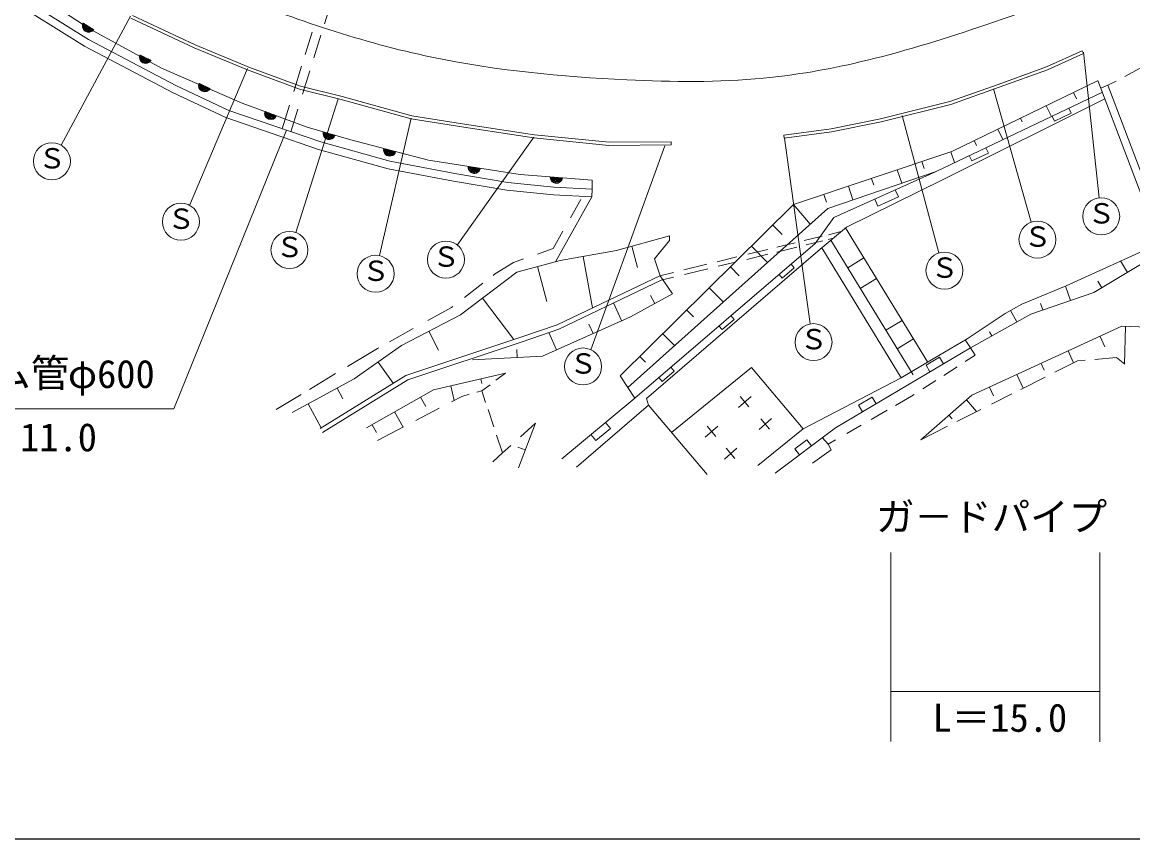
# Model space of a CAD drawing. Units: millimetres, scale not verified. Extents: x 40000 to 680000, y 20000 to 380000.
# Drawn here: x 376117 to 448176, y 205000 to 257956 of the extents above; entities that cross this region are included whole.
import ezdxf
from ezdxf.enums import TextEntityAlignment as Align

# ---------------------------------------------------------------- set-up
doc = ezdxf.new("R2010")
doc.units = ezdxf.units.MM
doc.header["$LTSCALE"] = 1000
for name, color, linetype, lineweight in [('M-BGD', 7, 'Continuous', 13), ('M-BMK', 2, 'Continuous', 13), ('M-STR-HTXT', 7, 'Continuous', 13), ('M-TTL-BAND', 7, 'Continuous', 25)]:
    doc.layers.add(name, color=color, linetype=linetype, lineweight=lineweight)
doc.styles.add('ＭＳ ゴシック', font='')
doc.styles.get('ＭＳ ゴシック').set_extended_font_data('MS Gothic')

msp = doc.modelspace()

# ---------------------------------------------------------------- linework, layer by layer
at = {"layer": 'M-BGD'}
for p, q in [((373758, 260993), (380417, 256839)), ((380517, 257511), (375081, 261058)), ((373492, 260570), (380168, 256405)), ((395724, 257842), (396068, 258949)), ((383173, 258218), (387268, 256298)), ((383265, 258396), (387349, 256481)), ((385147, 254977), (380517, 257511)), ((394481, 255865), (394931, 257312)), ((380417, 256839), (386086, 253852)), ((395045, 255657), (395498, 257115)), ((380168, 256405), (385863, 253404)), ((387268, 256298), (390740, 254858)), ((387349, 256481), (390813, 255044)), ((442569, 255060), (444902, 256104)), ((442644, 254875), (444984, 255921)), ((444902, 256104), (444984, 255921)), ((444984, 255921), (444978, 256017)), ((393735, 253463), (394244, 255101)), ((390399, 252696), (385147, 254977)), ((390740, 254858), (394106, 253613)), ((390813, 255044), (394165, 253805)), ((394311, 253295), (394779, 254800)), ((439438, 253924), (442569, 255060)), ((439505, 253736), (442644, 254875)), ((447659, 254445), (448664, 254976)), ((386086, 253852), (389525, 252241)), ((394165, 253805), (396869, 253129)), ((436306, 252819), (439438, 253924)), ((436364, 252627), (439505, 253736)), ((436440, 249577), (445896, 254165)), ((449909, 243625), (445915, 254174)), ((446565, 253868), (446105, 253671)), ((446565, 253868), (447087, 254143)), ((450377, 243802), (446565, 253868)), ((385863, 253404), (389337, 251777)), ((394106, 253613), (396818, 252935)), ((396818, 252935), (401361, 251694)), ((396869, 253129), (401404, 251890)), ((435420, 248285), (446204, 253410)), ((435881, 247759), (446368, 252978)), ((444524, 252998), (444327, 253403)), ((389525, 252241), (395486, 250189)), ((394615, 251153), (390399, 252696)), ((392986, 251050), (393463, 252587)), ((393553, 250855), (394010, 252324)), ((431806, 251695), (436306, 252819)), ((431850, 251500), (436364, 252627)), ((442893, 251836), (442551, 252542)), ((444170, 252053), (444019, 252372)), ((389337, 251777), (395338, 249712)), ((401361, 251694), (405062, 251100)), ((401404, 251890), (405093, 251298)), ((428595, 251049), (431806, 251695)), ((428628, 250852), (431850, 251500)), ((441009, 251496), (440892, 251737)), ((443095, 251543), (442944, 251861)), ((444170, 252053), (443095, 251543)), ((397448, 250324), (394615, 251153)), ((405062, 251100), (409321, 250452)), ((405093, 251298), (409346, 250650)), ((425539, 250640), (428595, 251049)), ((425566, 250442), (428628, 250852)), ((439744, 250340), (439414, 251020)), ((395486, 250189), (399977, 248945)), ((402470, 249011), (397448, 250324)), ((409321, 250452), (414182, 249971)), ((409346, 250650), (414191, 250171)), ((414191, 250171), (418218, 250200)), ((418218, 250200), (418220, 250000)), ((425539, 250640), (425566, 250442)), ((438033, 249965), (437882, 250276)), ((395338, 249712), (399863, 248457)), ((414182, 249971), (418220, 250000)), ((426165, 246130), (436440, 249577)), ((436606, 248849), (436370, 249553)), ((438810, 249470), (437735, 248959)), ((438810, 249470), (438645, 249818)), ((399977, 248945), (404182, 248138)), ((408436, 248089), (402470, 249011)), ((434631, 248463), (434478, 248919)), ((437735, 248959), (437570, 249307)), ((399863, 248457), (404092, 247646)), ((404182, 248138), (407626, 247552)), ((413103, 247722), (408436, 248089)), ((428384, 245873), (435420, 248285)), ((428784, 245291), (435420, 248285)), ((433189, 247521), (432898, 248389)), ((404092, 247646), (407560, 247056)), ((407626, 247552), (410621, 247259)), ((410621, 247259), (413093, 247137)), ((413093, 247137), (413103, 247722)), ((429593, 244656), (435881, 247759)), ((430018, 246433), (429720, 247323)), ((431372, 247386), (431224, 247827)), ((407560, 247056), (410585, 246761)), ((410585, 246761), (413068, 246638)), ((413068, 246638), (410712, 242417)), ((411687, 245266), (412360, 246468)), ((413068, 246638), (413093, 247137)), ((428311, 246280), (428139, 246792)), ((431644, 246033), (431438, 246489)), ((432971, 246632), (431644, 246033)), ((432971, 246632), (432766, 247088)), ((414921, 235016), (426165, 246130)), ((415404, 234273), (428384, 245873)), ((426165, 246130), (427241, 244852)), ((427567, 243609), (428784, 245291)), ((410570, 243272), (411205, 244405)), ((425420, 244183), (424814, 244795)), ((427893, 243229), (429593, 244656)), ((428424, 244174), (429260, 244377)), ((429545, 244616), (434852, 235926)), ((414682, 243160), (418109, 244092)), ((415869, 233573), (427567, 243609)), ((418109, 243791), (417147, 242618)), ((418109, 244092), (418109, 243791)), ((425078, 243361), (426262, 243649)), ((426862, 243795), (428023, 244077)), ((426978, 243514), (428057, 243776)), ((428402, 243860), (428743, 243943)), ((428590, 243815), (433924, 235082)), ((443859, 240866), (449909, 243625)), ((409544, 242916), (410570, 243272)), ((411014, 242498), (414682, 243160)), ((416048, 242043), (415671, 243429)), ((416622, 233560), (427893, 243229)), ((423127, 242578), (424492, 242910)), ((423200, 242905), (424492, 243219)), ((424470, 242375), (423430, 243427)), ((425072, 243051), (426378, 243368)), ((427995, 243317), (433145, 234883)), ((445652, 240433), (449966, 243014)), ((406761, 241610), (407988, 242377)), ((407988, 242377), (408636, 242601)), ((408218, 241747), (411014, 242498)), ((413117, 239431), (412516, 242769)), ((417147, 242618), (417508, 241506)), ((419036, 241893), (420548, 242261)), ((421202, 242419), (422488, 242732)), ((421265, 242126), (422400, 242402)), ((426210, 242034), (426006, 242271)), ((429678, 242034), (430729, 242676)), ((447383, 242473), (447825, 241733)), ((404550, 238981), (408218, 241747)), ((406669, 241539), (406761, 241610)), ((410158, 239854), (409553, 242105)), ((410830, 238338), (417478, 241515)), ((417478, 241515), (418384, 241735)), ((417508, 241506), (418320, 240333)), ((417579, 241231), (418374, 241424)), ((419095, 241599), (420606, 241966)), ((422642, 241519), (422077, 242090)), ((425429, 241365), (425226, 241602)), ((426210, 242034), (425429, 241365)), ((404813, 240109), (406005, 241027)), ((410944, 238060), (417579, 241231)), ((421603, 239813), (420700, 240727)), ((430497, 240693), (431548, 241335)), ((440973, 239676), (443859, 240866)), ((443810, 240845), (444130, 239911)), ((445905, 241165), (446161, 240737)), ((408018, 237372), (405987, 240064)), ((418320, 240333), (415584, 238860)), ((416891, 240239), (417173, 239716)), ((441559, 239031), (445652, 240433)), ((402446, 238617), (403974, 239462)), ((403974, 239462), (404052, 239522)), ((414491, 239755), (415007, 238602)), ((419666, 238854), (419240, 239285)), ((439885, 239069), (440973, 239676)), ((440235, 239264), (440652, 238521)), ((442194, 239710), (442335, 239297)), ((400732, 236996), (404550, 238981)), ((415584, 238860), (409871, 236305)), ((422308, 238687), (421528, 238018)), ((422308, 238687), (422103, 238926)), ((432154, 237979), (433206, 238621)), ((437430, 237423), (439885, 239069)), ((437644, 236829), (441559, 239031)), ((399939, 237230), (401483, 238084)), ((403122, 236693), (402490, 237910)), ((408470, 237521), (410830, 238338)), ((408566, 237237), (410944, 238060)), ((410285, 237832), (410785, 236714)), ((412888, 238372), (413156, 237774)), ((421528, 238018), (421322, 238257)), ((447474, 238234), (437739, 233773)), ((438888, 237870), (439034, 237611)), ((449131, 238181), (447474, 238234)), ((447631, 235805), (447708, 238227)), ((401004, 235048), (408470, 237521)), ((401132, 234774), (408566, 237237)), ((418439, 236985), (417685, 237748)), ((432889, 236776), (433941, 237418)), ((435227, 236132), (437430, 237423)), ((437644, 236829), (437305, 237350)), ((446363, 236911), (446055, 237584)), ((397215, 235626), (399167, 236803)), ((397665, 234832), (400732, 236996)), ((399167, 236803), (399246, 236846)), ((408200, 236733), (408227, 236218)), ((428892, 231650), (437644, 236829)), ((437939, 236354), (437301, 235944)), ((437644, 236829), (437939, 236354)), ((444335, 235870), (443985, 236635)), ((400182, 234538), (399206, 235919)), ((409871, 236305), (405332, 236064)), ((416548, 235906), (416189, 236269)), ((433145, 234883), (435227, 236132)), ((434764, 235706), (435639, 236223)), ((434764, 235706), (435018, 235275)), ((435639, 236223), (435893, 235793)), ((442430, 235395), (442230, 235831)), ((443120, 235259), (444582, 235994)), ((444582, 235994), (445086, 236036)), ((445709, 236088), (447121, 236206)), ((447121, 236206), (447654, 235787)), ((394755, 234142), (396452, 235165)), ((395445, 231599), (401004, 235048)), ((402806, 234110), (407466, 235192)), ((407466, 235192), (406855, 234737)), ((415858, 233575), (414921, 235016)), ((417634, 234662), (417419, 234913)), ((418417, 235333), (417636, 234664)), ((418414, 235331), (418200, 235582)), ((418253, 231348), (423430, 235554)), ((423430, 235554), (426790, 231591)), ((436772, 235604), (435917, 235054)), ((441060, 234221), (440653, 235108)), ((440901, 234141), (442482, 234937)), ((393636, 232637), (397665, 234832)), ((395603, 231344), (401132, 234774)), ((396918, 233532), (396543, 234220)), ((404137, 233427), (403918, 234368)), ((405947, 234522), (405877, 234823)), ((406470, 234450), (405933, 234050)), ((426790, 231591), (433145, 234883)), ((435392, 234717), (434552, 234176)), ((439133, 233720), (438871, 234291)), ((392596, 232840), (394226, 233823)), ((398447, 231645), (402806, 234110)), ((402298, 233034), (401960, 233631)), ((404640, 233689), (403976, 233342)), ((405124, 233824), (404640, 233689)), ((405933, 234050), (405611, 233960)), ((405933, 234050), (406183, 233304)), ((411129, 229645), (415869, 233573)), ((416752, 233120), (416622, 233560)), ((422599, 232976), (423408, 233692)), ((422710, 233680), (423274, 233011)), ((430388, 233116), (431263, 233634)), ((431263, 233634), (431517, 233204)), ((433809, 233699), (432781, 233107)), ((433989, 233815), (433809, 233699)), ((437739, 233773), (434424, 230880)), ((439006, 233187), (440325, 233851)), ((395522, 231646), (394674, 233202)), ((403181, 232927), (401665, 232136)), ((406342, 232833), (406716, 231718)), ((412078, 229092), (416752, 233120)), ((416752, 233120), (420565, 228618)), ((430388, 233116), (430642, 232686)), ((432230, 232790), (431205, 232199)), ((436756, 232054), (438321, 232843)), ((438038, 232700), (437378, 233457)), ((400834, 231702), (400280, 232681)), ((423932, 231538), (424741, 232254)), ((424042, 232243), (424607, 231573)), ((436452, 232238), (436248, 232472)), ((399103, 231358), (398821, 231856)), ((400864, 231718), (399168, 230833)), ((409420, 231945), (408308, 229059)), ((408447, 231068), (409420, 231945)), ((414286, 231618), (413340, 230832)), ((414286, 231618), (413966, 232003)), ((420440, 231050), (421249, 231765)), ((420551, 231754), (421115, 231084)), ((426790, 231591), (423839, 229200)), ((424975, 228716), (428892, 231650)), ((430558, 231827), (429619, 231286)), ((434424, 230880), (436157, 231753)), ((406895, 231186), (407286, 230021)), ((413340, 230832), (413021, 231217)), ((426242, 230290), (427025, 230877)), ((427025, 230877), (427325, 230476)), ((428400, 230585), (428042, 231013)), ((428897, 230871), (428400, 230585)), ((407286, 230021), (406655, 229450)), ((407286, 230021), (407829, 230511)), ((408265, 230403), (408753, 230214)), ((421680, 229618), (422489, 230334)), ((421790, 230322), (422355, 229653)), ((426242, 230290), (426542, 229890)), ((428613, 230224), (427400, 229355)), ((428400, 230585), (428613, 230224))]:
    msp.add_line(p, q, dxfattribs=at)
for centre, radius, start, end in [((380421, 257706), 400, 147.88605, 327.88605), ((380421, 257706), 400, 147.88605, 327.88605), ((380421, 257706), 350, 147.88605, 327.88605), ((380421, 257706), 300, 147.88605, 327.88605), ((380421, 257706), 250, 147.88605, 327.88605), ((380421, 257706), 200, 147.88605, 327.88605), ((380421, 257706), 150, 147.88605, 327.88605), ((380421, 257706), 100, 147.88605, 327.88605), ((380421, 257706), 50, 147.88605, 327.88605), ((384120, 255673), 400, 154.47095, 334.47095), ((384120, 255673), 400, 154.47095, 334.47095), ((384120, 255673), 350, 154.47095, 334.47095), ((384120, 255673), 300, 154.47095, 334.47095), ((384120, 255673), 250, 154.47095, 334.47095), ((384120, 255673), 200, 154.47095, 334.47095), ((384120, 255673), 150, 154.47095, 334.47095), ((384120, 255673), 100, 154.47095, 334.47095), ((384120, 255673), 50, 154.47095, 334.47095), ((387958, 253840), 400, 154.47095, 334.47095), ((387958, 253840), 400, 154.47095, 334.47095), ((387958, 253840), 350, 154.47095, 334.47095), ((387958, 253840), 300, 154.47095, 334.47095), ((387958, 253840), 250, 154.47095, 334.47095), ((387958, 253840), 200, 154.47095, 334.47095), ((387958, 253840), 150, 154.47095, 334.47095), ((387958, 253840), 100, 154.47095, 334.47095), ((387958, 253840), 50, 154.47095, 334.47095), ((392246, 252038), 400, 159.51292, 339.51292), ((392246, 252038), 400, 159.51292, 339.51292), ((392246, 252038), 350, 159.51292, 339.51292), ((392246, 252038), 300, 159.51292, 339.51292), ((392246, 252038), 250, 159.51292, 339.51292), ((392246, 252038), 200, 159.51292, 339.51292), ((392246, 252038), 150, 159.51292, 339.51292), ((392246, 252038), 100, 159.51292, 339.51292), ((392246, 252038), 50, 159.51292, 339.51292), ((396031, 250738), 400, 163.68615, 343.68615), ((396031, 250738), 400, 163.68615, 343.68615), ((396031, 250738), 350, 163.68615, 343.68615), ((396031, 250738), 300, 163.68615, 343.68615), ((396031, 250738), 250, 163.68615, 343.68615), ((396031, 250738), 200, 163.68615, 343.68615), ((396031, 250738), 150, 163.68615, 343.68615), ((396031, 250738), 100, 163.68615, 343.68615), ((396031, 250738), 50, 163.68615, 343.68615), ((399959, 249667), 400, 165.34703, 345.34703), ((399959, 249667), 400, 165.34703, 345.34703), ((399959, 249667), 350, 165.34703, 345.34703), ((399959, 249667), 300, 165.34703, 345.34703), ((399959, 249667), 250, 165.34703, 345.34703), ((399959, 249667), 200, 165.34703, 345.34703), ((399959, 249667), 150, 165.34703, 345.34703), ((399959, 249667), 100, 165.34703, 345.34703), ((399959, 249667), 50, 165.34703, 345.34703), ((405453, 248550), 400, 171.22059, 351.22059), ((405453, 248550), 400, 171.22059, 351.22059), ((405453, 248550), 350, 171.22059, 351.22059), ((405453, 248550), 300, 171.22059, 351.22059), ((405453, 248550), 250, 171.22059, 351.22059), ((405453, 248550), 200, 171.22059, 351.22059), ((405453, 248550), 150, 171.22059, 351.22059), ((405453, 248550), 100, 171.22059, 351.22059), ((405453, 248550), 50, 171.22059, 351.22059), ((410769, 247906), 400, 175.50039, 355.50039), ((410769, 247906), 400, 175.50039, 355.50039), ((410769, 247906), 350, 175.50039, 355.50039), ((410769, 247906), 300, 175.50039, 355.50039), ((410769, 247906), 250, 175.50039, 355.50039), ((410769, 247906), 200, 175.50039, 355.50039), ((410769, 247906), 150, 175.50039, 355.50039), ((410769, 247906), 100, 175.50039, 355.50039), ((410769, 247906), 50, 175.50039, 355.50039)]:
    msp.add_arc(centre, radius, start, end, dxfattribs=at)
at = {"layer": 'M-BMK'}
msp.add_open_spline([(474421, 276944), (470353, 274408), (466286, 271872), (462148, 269456), (459817, 268094), (457464, 266771), (455162, 265358), (453802, 264524), (452460, 263659), (451064, 262890), (449488, 262020), (447844, 261271), (446179, 260578), (443558, 259487), (440887, 258534), (438195, 257637), (435650, 256788), (433086, 255990), (430473, 255378), (428414, 254896), (426324, 254529), (424222, 254327), (421278, 254044), (418309, 254084), (415344, 254222), (411089, 254421), (406842, 254824), (402685, 255693), (400432, 256164), (398206, 256772), (396014, 257479), (393863, 258173), (391744, 258963), (389664, 259841), (388258, 260435), (386869, 261068), (385480, 261702)], degree=3, knots=[0, 0, 0, 0, 1, 1, 1, 2, 2, 2, 3, 3, 3, 4, 4, 4, 5, 5, 5, 6, 6, 6, 7, 7, 7, 8, 8, 8, 9, 9, 9, 10, 10, 10, 11, 11, 11, 12, 12, 12, 12], dxfattribs=at)
at = {"layer": 'M-STR-HTXT'}
for p, q in [((383150, 258352), (378641, 249977)), ((444978, 256017), (446003, 246560)), ((390740, 254964), (386982, 246077)), ((396617, 252980), (393876, 244311)), ((439134, 253646), (441589, 244989)), ((401354, 251740), (399303, 242817)), ((433218, 251909), (435594, 242990)), ((385954, 232888), (393264, 250954)), ((409314, 250501), (404347, 243507)), ((425586, 250435), (427243, 238388)), ((417805, 249947), (413012, 236719)), ((385954, 232888), (366404, 232888)), ((432468, 211298), (432468, 223574)), ((446035, 211297), (446035, 223574)), ((432466, 214550), (446037, 214550))]:
    msp.add_line(p, q, dxfattribs=at)
for centre in [(378043, 248937), (446127, 245367), (386417, 245019), (441992, 243858), (393458, 243186), (403610, 242560), (399050, 241644), (435956, 241846), (427461, 237208), (412507, 235630)]:
    msp.add_circle(centre, 1200, dxfattribs=at)
at = {"layer": 'M-TTL-BAND'}
msp.add_line((40000, 205000), (579000, 205000), dxfattribs=at)

# ---------------------------------------------------------------- texts
at = {"layer": 'M-STR-HTXT', "style": 'ＭＳ ゴシック'}
for s, height, p in [('Ｓ', 1320, (377153, 248076)), ('Ｓ', 1320, (385527, 244158)), ('Ｓ', 1320, (445237, 244506)), ('Ｓ', 1320, (441102, 242997)), ('Ｓ', 1320, (392568, 242325)), ('Ｓ', 1320, (402720, 241699)), ('Ｓ', 1320, (398160, 240782)), ('Ｓ', 1320, (435066, 240985)), ('Ｓ', 1320, (426571, 236347)), ('ヒュ－ム管', 1833, (366668, 233746)), ('Ｓ', 1320, (411617, 234769)), ('φ600', 1833, (379081, 233682)), ('L＝11.0', 1833, (372232, 229578)), ('ガ－ドパイプ', 1833, (431513, 224419)), ('L＝15.0', 1833, (435183, 211388))]:
    msp.add_text(s, height=height, dxfattribs=at).set_placement(p, align=Align.BOTTOM_LEFT)

doc.saveas('drawing.dxf')
